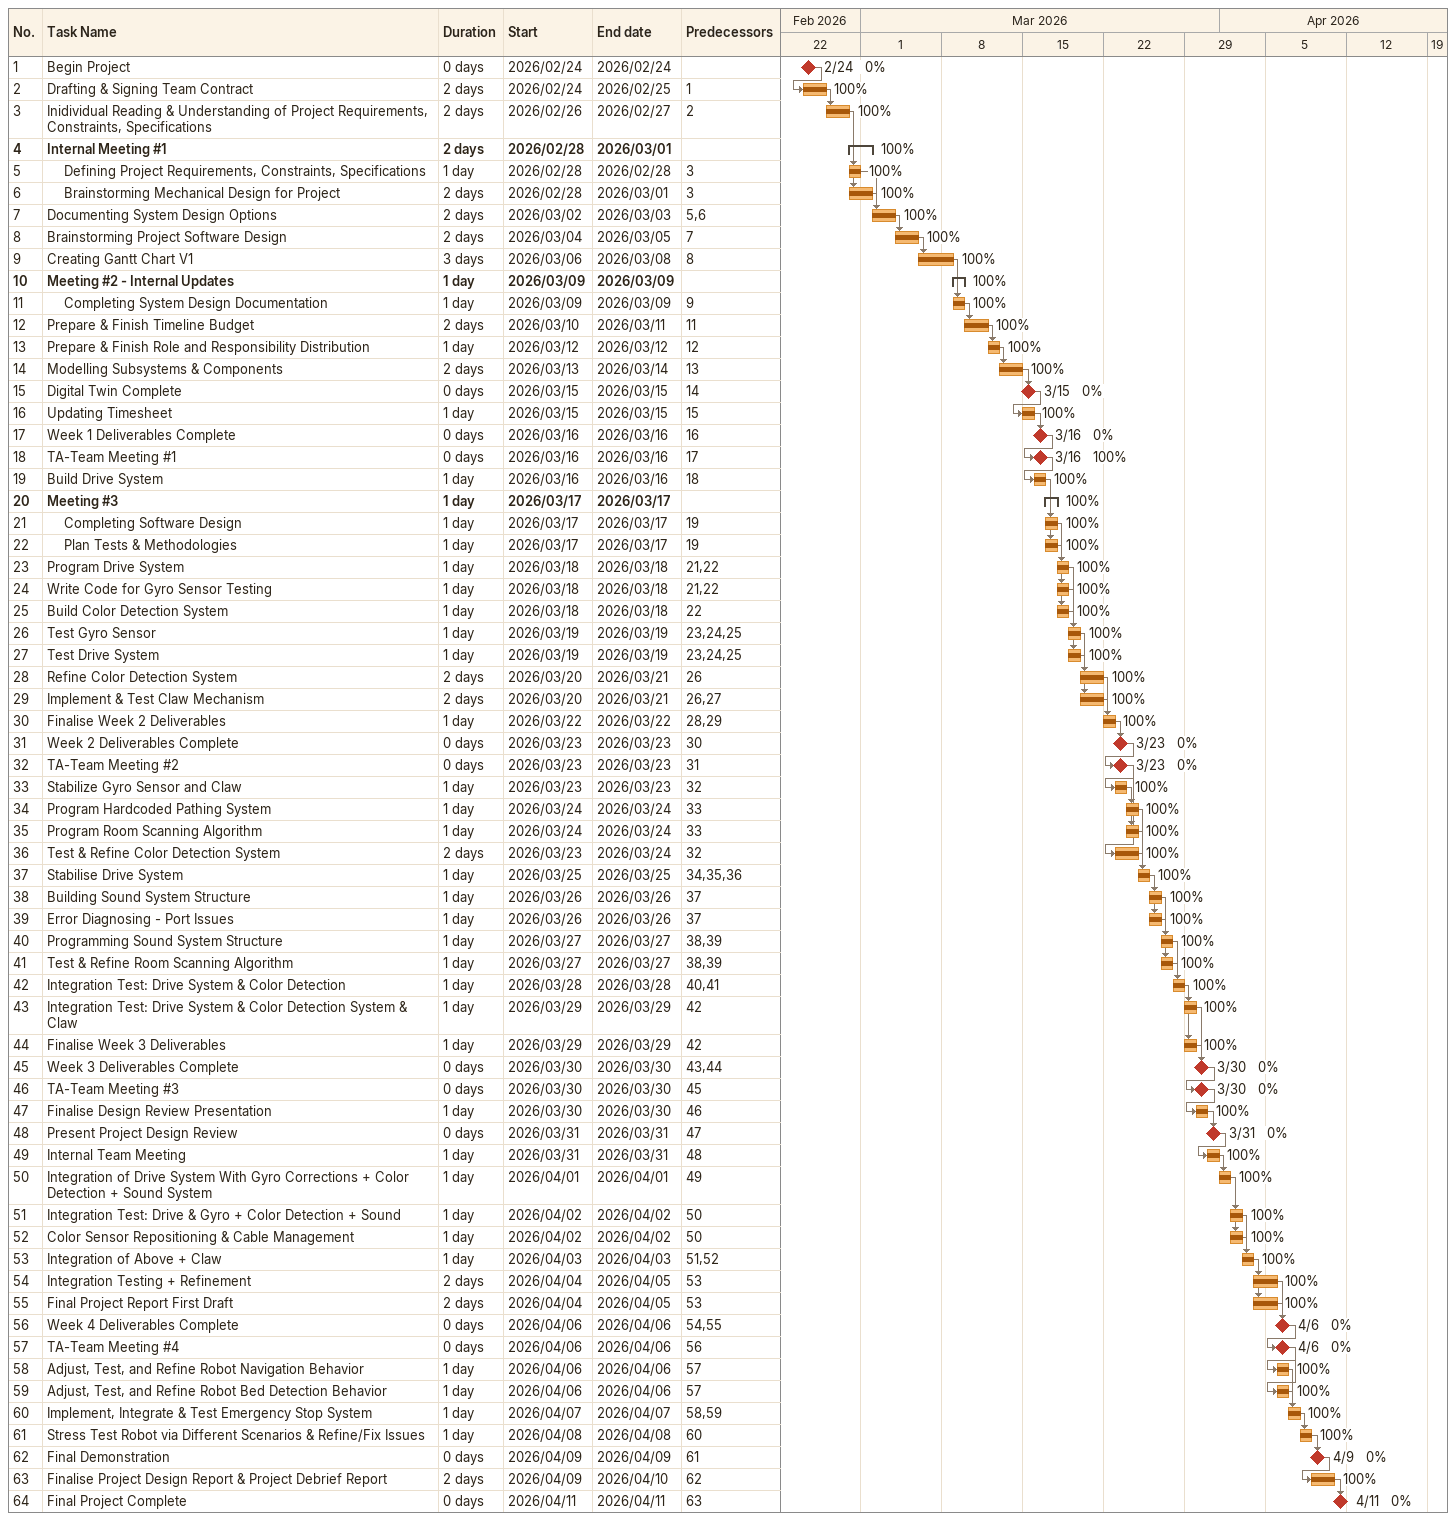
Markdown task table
| ID | Level | Task | Duration | Start | Finish | Predecessors | % complete |
|---|---|---|---|---|---|---|---|
| 1 | 1 | Begin Project | 0d | 2026-02-24 | 2026-02-24 |  | 0 |
| 2 | 1 | Drafting & Signing Team Contract | 2d | 2026-02-24 | 2026-02-25 | 1 | 100 |
| 3 | 1 | Inidividual Reading & Understanding of Project Requirements, Constraints, Specifications | 2d | 2026-02-26 | 2026-02-27 | 2 | 100 |
| 4 | 1 | **Internal Meeting #1** | 2d | 2026-02-28 | 2026-03-01 |  | 100 |
| 5 | 2 | Defining Project Requirements, Constraints, Specifications | 1d | 2026-02-28 | 2026-02-28 | 3 | 100 |
| 6 | 2 | Brainstorming Mechanical Design for Project | 2d | 2026-02-28 | 2026-03-01 | 3 | 100 |
| 7 | 1 | Documenting System Design Options | 2d | 2026-03-02 | 2026-03-03 | 5, 6 | 100 |
| 8 | 1 | Brainstorming Project Software Design | 2d | 2026-03-04 | 2026-03-05 | 7 | 100 |
| 9 | 1 | Creating Gantt Chart V1 | 3d | 2026-03-06 | 2026-03-08 | 8 | 100 |
| 10 | 1 | **Meeting #2 - Internal Updates** | 1d | 2026-03-09 | 2026-03-09 |  | 100 |
| 11 | 2 | Completing System Design Documentation | 1d | 2026-03-09 | 2026-03-09 | 9 | 100 |
| 12 | 1 | Prepare & Finish Timeline Budget | 2d | 2026-03-10 | 2026-03-11 | 11 | 100 |
| 13 | 1 | Prepare & Finish Role and Responsibility Distribution | 1d | 2026-03-12 | 2026-03-12 | 12 | 100 |
| 14 | 1 | Modelling Subsystems & Components | 2d | 2026-03-13 | 2026-03-14 | 13 | 100 |
| 15 | 1 | Digital Twin Complete | 0d | 2026-03-15 | 2026-03-15 | 14 | 0 |
| 16 | 1 | Updating Timesheet | 1d | 2026-03-15 | 2026-03-15 | 15 | 100 |
| 17 | 1 | Week 1 Deliverables Complete | 0d | 2026-03-16 | 2026-03-16 | 16 | 0 |
| 18 | 1 | TA-Team Meeting #1 | 0d | 2026-03-16 | 2026-03-16 | 17 | 100 |
| 19 | 1 | Build Drive System | 1d | 2026-03-16 | 2026-03-16 | 18 | 100 |
| 20 | 1 | **Meeting #3** | 1d | 2026-03-17 | 2026-03-17 |  | 100 |
| 21 | 2 | Completing Software Design | 1d | 2026-03-17 | 2026-03-17 | 19 | 100 |
| 22 | 2 | Plan Tests & Methodologies | 1d | 2026-03-17 | 2026-03-17 | 19 | 100 |
| 23 | 1 | Program Drive System | 1d | 2026-03-18 | 2026-03-18 | 21, 22 | 100 |
| 24 | 1 | Write Code for Gyro Sensor Testing | 1d | 2026-03-18 | 2026-03-18 | 21, 22 | 100 |
| 25 | 1 | Build Color Detection System | 1d | 2026-03-18 | 2026-03-18 | 22 | 100 |
| 26 | 1 | Test Gyro Sensor | 1d | 2026-03-19 | 2026-03-19 | 23, 24, 25 | 100 |
| 27 | 1 | Test Drive System | 1d | 2026-03-19 | 2026-03-19 | 23, 24, 25 | 100 |
| 28 | 1 | Refine Color Detection System | 2d | 2026-03-20 | 2026-03-21 | 26 | 100 |
| 29 | 1 | Implement & Test Claw Mechanism | 2d | 2026-03-20 | 2026-03-21 | 26, 27 | 100 |
| 30 | 1 | Finalise Week 2 Deliverables | 1d | 2026-03-22 | 2026-03-22 | 28, 29 | 100 |
| 31 | 1 | Week 2 Deliverables Complete | 0d | 2026-03-23 | 2026-03-23 | 30 | 0 |
| 32 | 1 | TA-Team Meeting #2 | 0d | 2026-03-23 | 2026-03-23 | 31 | 0 |
| 33 | 1 | Stabilize Gyro Sensor and Claw | 1d | 2026-03-23 | 2026-03-23 | 32 | 100 |
| 34 | 1 | Program Hardcoded Pathing System | 1d | 2026-03-24 | 2026-03-24 | 33 | 100 |
| 35 | 1 | Program Room Scanning Algorithm | 1d | 2026-03-24 | 2026-03-24 | 33 | 100 |
| 36 | 1 | Test & Refine Color Detection System | 2d | 2026-03-23 | 2026-03-24 | 32 | 100 |
| 37 | 1 | Stabilise Drive System | 1d | 2026-03-25 | 2026-03-25 | 34, 35, 36 | 100 |
| 38 | 1 | Building Sound System Structure | 1d | 2026-03-26 | 2026-03-26 | 37 | 100 |
| 39 | 1 | Error Diagnosing - Port Issues | 1d | 2026-03-26 | 2026-03-26 | 37 | 100 |
| 40 | 1 | Programming Sound System Structure | 1d | 2026-03-27 | 2026-03-27 | 38, 39 | 100 |
| 41 | 1 | Test & Refine Room Scanning Algorithm | 1d | 2026-03-27 | 2026-03-27 | 38, 39 | 100 |
| 42 | 1 | Integration Test: Drive System & Color Detection | 1d | 2026-03-28 | 2026-03-28 | 40, 41 | 100 |
| 43 | 1 | Integration Test: Drive System & Color Detection System & Claw | 1d | 2026-03-29 | 2026-03-29 | 42 | 100 |
| 44 | 1 | Finalise Week 3 Deliverables | 1d | 2026-03-29 | 2026-03-29 | 42 | 100 |
| 45 | 1 | Week 3 Deliverables Complete | 0d | 2026-03-30 | 2026-03-30 | 43, 44 | 0 |
| 46 | 1 | TA-Team Meeting #3 | 0d | 2026-03-30 | 2026-03-30 | 45 | 0 |
| 47 | 1 | Finalise Design Review Presentation | 1d | 2026-03-30 | 2026-03-30 | 46 | 100 |
| 48 | 1 | Present Project Design Review | 0d | 2026-03-31 | 2026-03-31 | 47 | 0 |
| 49 | 1 | Internal Team Meeting | 1d | 2026-03-31 | 2026-03-31 | 48 | 100 |
| 50 | 1 | Integration of Drive System With Gyro Corrections + Color Detection + Sound System | 1d | 2026-04-01 | 2026-04-01 | 49 | 100 |
| 51 | 1 | Integration Test: Drive & Gyro + Color Detection + Sound | 1d | 2026-04-02 | 2026-04-02 | 50 | 100 |
| 52 | 1 | Color Sensor Repositioning & Cable Management | 1d | 2026-04-02 | 2026-04-02 | 50 | 100 |
| 53 | 1 | Integration of Above + Claw | 1d | 2026-04-03 | 2026-04-03 | 51, 52 | 100 |
| 54 | 1 | Integration Testing + Refinement | 2d | 2026-04-04 | 2026-04-05 | 53 | 100 |
| 55 | 1 | Final Project Report First Draft | 2d | 2026-04-04 | 2026-04-05 | 53 | 100 |
| 56 | 1 | Week 4 Deliverables Complete | 0d | 2026-04-06 | 2026-04-06 | 54, 55 | 0 |
| 57 | 1 | TA-Team Meeting #4 | 0d | 2026-04-06 | 2026-04-06 | 56 | 0 |
| 58 | 1 | Adjust, Test, and Refine Robot Navigation Behavior | 1d | 2026-04-06 | 2026-04-06 | 57 | 100 |
| 59 | 1 | Adjust, Test, and Refine Robot Bed Detection Behavior | 1d | 2026-04-06 | 2026-04-06 | 57 | 100 |
| 60 | 1 | Implement, Integrate & Test Emergency Stop System | 1d | 2026-04-07 | 2026-04-07 | 58, 59 | 100 |
| 61 | 1 | Stress Test Robot via Different Scenarios & Refine/Fix Issues | 1d | 2026-04-08 | 2026-04-08 | 60 | 100 |
| 62 | 1 | Final Demonstration | 0d | 2026-04-09 | 2026-04-09 | 61 | 0 |
| 63 | 1 | Finalise Project Design Report & Project Debrief Report | 2d | 2026-04-09 | 2026-04-10 | 62 | 100 |
| 64 | 1 | Final Project Complete | 0d | 2026-04-11 | 2026-04-11 | 63 | 0 |
